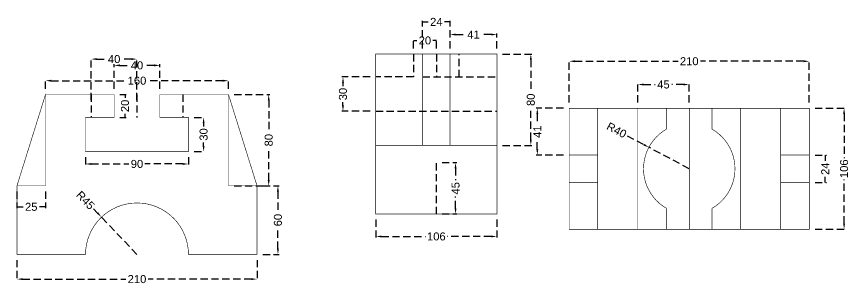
# Model space of a CAD drawing. Header units: millimetres. Extents: x 4612 to 6587, y 3149 to 3465.
# Drawn here: x 4612 to 5340, y 3149 to 3383 of the extents above; entities that cross this region are included whole.
import ezdxf

# ---------------------------------------------------------------- set-up
doc = ezdxf.new("R2010")
doc.units = ezdxf.units.MM
doc.linetypes.add('DASHED2', pattern=[9.525, 6.35, -3.175])
doc.layers.add('Dimensions', color=5, linetype='DASHED2')
doc.layers.add('imaginary line', color=10, linetype='DASHED2')
doc.layers.add('Object draw', color=7, linetype='Continuous', lineweight=200)
doc.styles.get("Standard").update_dxf_attribs({"font": 'arial.ttf'})
doc.dimstyles.new('ISO-25', dxfattribs={"dimtxt": 7, "dimasz": 5, "dimexe": 1, "dimexo": 5, "dimgap": 2, "dimtad": 0, "dimdec": 0, "dimtxsty": 'Standard', "dimcen": 2.5, "dimclrd": 256, "dimclre": 256, "dimclrt": 256, "dimadec": 0, "dimazin": 0, "dimtfac": 1, "dimtdec": 0, "dimtix": 1, "dimtmove": 0, "dimatfit": 3, "dimfxl": 1, "dimlwd": -1, "dimlwe": -1, "dimarcsym": 0})

# ---------------------------------------------------------------- blocks, each defined once
blk = doc.blocks.new('*D1')
at = {"layer": 'Defpoints', "color": 0, "transparency": 16777216}
for p in [(4612, 3175.02), (4822, 3175.02), (4822, 3153.31)]:
    blk.add_point(p, dxfattribs=at)
at = {"layer": 'Dimensions', "transparency": 16777216}
for p, q in [((4612, 3170.02), (4612, 3152.31)), ((4822, 3170.02), (4822, 3152.31)), ((4617, 3153.31), (4707.22, 3153.31)), ((4817, 3153.31), (4726.78, 3153.31))]:
    blk.add_line(p, q, dxfattribs=at)
for points in [[(4617, 3154.14), (4617, 3152.48), (4612, 3153.31)], [(4817, 3154.14), (4817, 3152.48), (4822, 3153.31)]]:
    blk.add_solid(points, dxfattribs=at)
at = {"layer": 'Dimensions', "transparency": 16777216, "insert": (4717, 3153.31), "char_height": 7, "attachment_point": 5}
blk.add_mtext('210', dxfattribs=at)
blk = doc.blocks.new('*D2')
at = {"layer": 'Defpoints', "color": 0, "transparency": 16777216}
for p in [(4822, 3235.02), (4822, 3175.02), (4840.27, 3175.02)]:
    blk.add_point(p, dxfattribs=at)
at = {"layer": 'Dimensions', "transparency": 16777216}
for p, q in [((4827, 3235.02), (4841.27, 3235.02)), ((4840.27, 3230.02), (4840.27, 3212.04)), ((4840.27, 3180.02), (4840.27, 3198)), ((4827, 3175.02), (4841.27, 3175.02))]:
    blk.add_line(p, q, dxfattribs=at)
for points in [[(4839.43, 3230.02), (4841.1, 3230.02), (4840.27, 3235.02)], [(4839.43, 3180.02), (4841.1, 3180.02), (4840.27, 3175.02)]]:
    blk.add_solid(points, dxfattribs=at)
at = {"layer": 'Dimensions', "transparency": 16777216, "insert": (4840.27, 3205.02), "char_height": 7, "attachment_point": 5, "rotation": 90}
blk.add_mtext('60', dxfattribs=at)
blk = doc.blocks.new('*D3')
at = {"layer": 'Defpoints', "color": 0, "transparency": 16777216}
for p in [(4797, 3315.02), (4797, 3235.02), (4832.21, 3235.02)]:
    blk.add_point(p, dxfattribs=at)
at = {"layer": 'Dimensions', "transparency": 16777216}
for p, q in [((4802, 3315.02), (4833.21, 3315.02)), ((4832.21, 3310.02), (4832.21, 3282.03)), ((4832.21, 3240.02), (4832.21, 3268.01)), ((4802, 3235.02), (4833.21, 3235.02))]:
    blk.add_line(p, q, dxfattribs=at)
for points in [[(4831.38, 3310.02), (4833.04, 3310.02), (4832.21, 3315.02)], [(4831.38, 3240.02), (4833.04, 3240.02), (4832.21, 3235.02)]]:
    blk.add_solid(points, dxfattribs=at)
at = {"layer": 'Dimensions', "transparency": 16777216, "insert": (4832.21, 3275.02), "char_height": 7, "attachment_point": 5, "rotation": 90}
blk.add_mtext('80', dxfattribs=at)
blk = doc.blocks.new('*D4')
at = {"layer": 'Defpoints', "color": 0, "transparency": 16777216}
for p in [(4797, 3327.11), (4637, 3315.02), (4797, 3315.02)]:
    blk.add_point(p, dxfattribs=at)
at = {"layer": 'Dimensions', "transparency": 16777216}
for p, q in [((4637, 3320.02), (4637, 3328.11)), ((4642, 3327.11), (4707.61, 3327.11)), ((4792, 3327.11), (4726.39, 3327.11)), ((4797, 3320.02), (4797, 3328.11))]:
    blk.add_line(p, q, dxfattribs=at)
for points in [[(4642, 3327.94), (4642, 3326.28), (4637, 3327.11)], [(4792, 3327.94), (4792, 3326.28), (4797, 3327.11)]]:
    blk.add_solid(points, dxfattribs=at)
at = {"layer": 'Dimensions', "transparency": 16777216, "insert": (4717, 3327.11), "char_height": 7, "attachment_point": 5}
blk.add_mtext('160', dxfattribs=at)
blk = doc.blocks.new('*D5')
at = {"layer": 'Defpoints', "color": 0, "transparency": 16777216}
for p in [(4672, 3265.02), (4762, 3265.02), (4762, 3254.16)]:
    blk.add_point(p, dxfattribs=at)
at = {"layer": 'Dimensions', "transparency": 16777216}
for p, q in [((4672, 3260.02), (4672, 3253.16)), ((4762, 3260.02), (4762, 3253.16)), ((4677, 3254.16), (4710, 3254.16)), ((4757, 3254.16), (4724, 3254.16))]:
    blk.add_line(p, q, dxfattribs=at)
for points in [[(4677, 3254.99), (4677, 3253.32), (4672, 3254.16)], [(4757, 3254.99), (4757, 3253.32), (4762, 3254.16)]]:
    blk.add_solid(points, dxfattribs=at)
at = {"layer": 'Dimensions', "transparency": 16777216, "insert": (4717, 3254.16), "char_height": 7, "attachment_point": 5}
blk.add_mtext('90', dxfattribs=at)
blk = doc.blocks.new('*D6')
at = {"layer": 'Defpoints', "color": 0, "transparency": 16777216}
for p in [(4762, 3295.02), (4762, 3265.02), (4775.27, 3265.02)]:
    blk.add_point(p, dxfattribs=at)
at = {"layer": 'Dimensions', "transparency": 16777216}
for p, q in [((4767, 3295.02), (4776.27, 3295.02)), ((4775.27, 3290.02), (4775.27, 3287.02)), ((4775.27, 3270.02), (4775.27, 3273.02)), ((4767, 3265.02), (4776.27, 3265.02))]:
    blk.add_line(p, q, dxfattribs=at)
for points in [[(4774.44, 3290.02), (4776.1, 3290.02), (4775.27, 3295.02)], [(4774.44, 3270.02), (4776.1, 3270.02), (4775.27, 3265.02)]]:
    blk.add_solid(points, dxfattribs=at)
at = {"layer": 'Dimensions', "transparency": 16777216, "insert": (4775.27, 3280.02), "char_height": 7, "attachment_point": 5, "rotation": 90}
blk.add_mtext('30', dxfattribs=at)
blk = doc.blocks.new('*D7')
at = {"layer": 'Defpoints', "color": 0, "transparency": 16777216}
for p in [(4697, 3315.02), (4697, 3295.02), (4706.52, 3295.02)]:
    blk.add_point(p, dxfattribs=at)
at = {"layer": 'Dimensions', "transparency": 16777216}
for p, q in [((4702, 3315.02), (4707.52, 3315.02)), ((4706.52, 3315.02), (4706.52, 3312.08)), ((4702, 3295.02), (4707.52, 3295.02)), ((4706.52, 3295.02), (4706.52, 3297.96))]:
    blk.add_line(p, q, dxfattribs=at)
at = {"layer": 'Dimensions', "transparency": 16777216, "insert": (4706.52, 3305.02), "char_height": 7, "attachment_point": 5, "rotation": 90}
blk.add_mtext('20', dxfattribs=at)
blk = doc.blocks.new('*D8')
at = {"layer": 'Defpoints', "color": 0, "transparency": 16777216}
for p in [(4737, 3340.52), (4697, 3315.02), (4737, 3315.02)]:
    blk.add_point(p, dxfattribs=at)
at = {"layer": 'Dimensions', "transparency": 16777216}
for p, q in [((4697, 3320.02), (4697, 3341.52)), ((4702, 3340.52), (4709.86, 3340.52)), ((4732, 3340.52), (4724.14, 3340.52)), ((4737, 3320.02), (4737, 3341.52))]:
    blk.add_line(p, q, dxfattribs=at)
for points in [[(4702, 3341.36), (4702, 3339.69), (4697, 3340.52)], [(4732, 3341.36), (4732, 3339.69), (4737, 3340.52)]]:
    blk.add_solid(points, dxfattribs=at)
at = {"layer": 'Dimensions', "transparency": 16777216, "insert": (4717, 3340.52), "char_height": 7, "attachment_point": 5}
blk.add_mtext('40', dxfattribs=at)
blk = doc.blocks.new('*D9')
at = {"layer": 'Defpoints', "color": 0, "transparency": 16777216}
for p in [(4612, 3235.02), (4637, 3235.02), (4637, 3216.61)]:
    blk.add_point(p, dxfattribs=at)
at = {"layer": 'Dimensions', "transparency": 16777216}
for p, q in [((4612, 3230.02), (4612, 3215.61)), ((4637, 3230.02), (4637, 3215.61)), ((4612, 3216.61), (4617.4, 3216.61)), ((4637, 3216.61), (4631.6, 3216.61))]:
    blk.add_line(p, q, dxfattribs=at)
at = {"layer": 'Dimensions', "transparency": 16777216, "insert": (4624.5, 3216.61), "char_height": 7, "attachment_point": 5}
blk.add_mtext('25', dxfattribs=at)
blk = doc.blocks.new('*D10')
at = {"layer": 'Defpoints', "color": 0, "transparency": 16777216}
for p in [(4685.96, 3207.6), (4717, 3175.02)]:
    blk.add_point(p, dxfattribs=at)
at = {"layer": 'Dimensions', "transparency": 16777216}
for p, q in [((4679.06, 3214.84), (4682.51, 3211.22)), ((4717, 3175.02), (4685.96, 3207.6))]:
    blk.add_line(p, q, dxfattribs=at)
blk.add_solid([(4683.11, 3211.79), (4681.9, 3210.64), (4685.96, 3207.6)], dxfattribs=at)
at = {"layer": 'Dimensions', "transparency": 16777216, "insert": (4671.89, 3222.36), "char_height": 7, "attachment_point": 5, "rotation": 313.62108}
blk.add_mtext('R45', dxfattribs=at)
blk = doc.blocks.new('*D11')
at = {"layer": 'Defpoints', "color": 0, "transparency": 16777216}
for p in [(4717, 3346.04), (4677, 3305.02), (4717, 3305.02)]:
    blk.add_point(p, dxfattribs=at)
at = {"layer": 'imaginary line', "transparency": 16777216}
for p, q in [((4677, 3310.02), (4677, 3347.04)), ((4682, 3346.04), (4689.86, 3346.04)), ((4712, 3346.04), (4704.14, 3346.04)), ((4717, 3310.02), (4717, 3347.04))]:
    blk.add_line(p, q, dxfattribs=at)
for points in [[(4682, 3346.87), (4682, 3345.21), (4677, 3346.04)], [(4712, 3346.87), (4712, 3345.21), (4717, 3346.04)]]:
    blk.add_solid(points, dxfattribs=at)
at = {"layer": 'imaginary line', "transparency": 16777216, "insert": (4697, 3346.04), "char_height": 7, "attachment_point": 5}
blk.add_mtext('40', dxfattribs=at)
blk = doc.blocks.new('*D12')
at = {"layer": 'Defpoints', "color": 0, "transparency": 16777216}
for p in [(5031.81, 3350.4), (5031.81, 3270.4), (5061.45, 3270.4)]:
    blk.add_point(p, dxfattribs=at)
at = {"layer": 'Dimensions', "transparency": 16777216}
for p, q in [((5036.81, 3350.4), (5062.45, 3350.4)), ((5061.45, 3345.4), (5061.45, 3317.4)), ((5061.45, 3275.4), (5061.45, 3303.39)), ((5036.81, 3270.4), (5062.45, 3270.4))]:
    blk.add_line(p, q, dxfattribs=at)
for points in [[(5060.61, 3345.4), (5062.28, 3345.4), (5061.45, 3350.4)], [(5060.61, 3275.4), (5062.28, 3275.4), (5061.45, 3270.4)]]:
    blk.add_solid(points, dxfattribs=at)
at = {"layer": 'Dimensions', "transparency": 16777216, "insert": (5061.45, 3310.4), "char_height": 7, "attachment_point": 5, "rotation": 90}
blk.add_mtext('80', dxfattribs=at)
blk = doc.blocks.new('*D13')
at = {"layer": 'Defpoints', "color": 0, "transparency": 16777216}
for p in [(4925.81, 3210.4), (5031.81, 3210.4), (5031.81, 3190.67)]:
    blk.add_point(p, dxfattribs=at)
at = {"layer": 'Dimensions', "transparency": 16777216}
for p, q in [((4925.81, 3205.4), (4925.81, 3189.67)), ((5031.81, 3205.4), (5031.81, 3189.67)), ((4930.81, 3190.67), (4969.41, 3190.67)), ((5026.81, 3190.67), (4988.21, 3190.67))]:
    blk.add_line(p, q, dxfattribs=at)
for points in [[(4930.81, 3191.5), (4930.81, 3189.84), (4925.81, 3190.67)], [(5026.81, 3191.5), (5026.81, 3189.84), (5031.81, 3190.67)]]:
    blk.add_solid(points, dxfattribs=at)
at = {"layer": 'Dimensions', "transparency": 16777216, "insert": (4978.81, 3190.67), "char_height": 7, "attachment_point": 5}
blk.add_mtext('106', dxfattribs=at)
blk = doc.blocks.new('*D14')
at = {"layer": 'Defpoints', "color": 0, "transparency": 16777216}
for p in [(4990.81, 3378.64), (4966.81, 3350.4), (4990.81, 3350.4)]:
    blk.add_point(p, dxfattribs=at)
at = {"layer": 'Dimensions', "transparency": 16777216}
for p, q in [((4966.81, 3355.4), (4966.81, 3379.64)), ((4990.81, 3355.4), (4990.81, 3379.64)), ((4966.81, 3378.64), (4971.75, 3378.64)), ((4990.81, 3378.64), (4985.87, 3378.64))]:
    blk.add_line(p, q, dxfattribs=at)
at = {"layer": 'Dimensions', "transparency": 16777216, "insert": (4978.81, 3378.64), "char_height": 7, "attachment_point": 5}
blk.add_mtext('24', dxfattribs=at)
blk = doc.blocks.new('*D15')
at = {"layer": 'Defpoints', "color": 0, "transparency": 16777216}
for p in [(4990.81, 3367.52), (4990.81, 3350.4), (5031.81, 3350.4)]:
    blk.add_point(p, dxfattribs=at)
at = {"layer": 'Dimensions', "transparency": 16777216}
for p, q in [((4990.81, 3355.4), (4990.81, 3368.52)), ((4995.81, 3367.52), (5004.83, 3367.52)), ((5026.81, 3367.52), (5017.79, 3367.52)), ((5031.81, 3355.4), (5031.81, 3368.52))]:
    blk.add_line(p, q, dxfattribs=at)
for points in [[(4995.81, 3368.35), (4995.81, 3366.69), (4990.81, 3367.52)], [(5026.81, 3368.35), (5026.81, 3366.69), (5031.81, 3367.52)]]:
    blk.add_solid(points, dxfattribs=at)
at = {"layer": 'Dimensions', "transparency": 16777216, "insert": (5011.31, 3367.52), "char_height": 7, "attachment_point": 5}
blk.add_mtext('41', dxfattribs=at)
blk = doc.blocks.new('*D16')
at = {"layer": 'Defpoints', "color": 0, "transparency": 16777216}
for p in [(4925.81, 3330.4), (4897.16, 3300.4), (4925.81, 3300.4)]:
    blk.add_point(p, dxfattribs=at)
at = {"layer": 'imaginary line', "transparency": 16777216}
for p, q in [((4920.81, 3330.4), (4896.16, 3330.4)), ((4897.16, 3325.4), (4897.16, 3322.4)), ((4897.16, 3305.4), (4897.16, 3308.4)), ((4920.81, 3300.4), (4896.16, 3300.4))]:
    blk.add_line(p, q, dxfattribs=at)
for points in [[(4896.33, 3325.4), (4897.99, 3325.4), (4897.16, 3330.4)], [(4896.33, 3305.4), (4897.99, 3305.4), (4897.16, 3300.4)]]:
    blk.add_solid(points, dxfattribs=at)
at = {"layer": 'imaginary line', "transparency": 16777216, "insert": (4897.16, 3315.4), "char_height": 7, "attachment_point": 5, "rotation": 90}
blk.add_mtext('30', dxfattribs=at)
blk = doc.blocks.new('*D17')
at = {"layer": 'Defpoints', "color": 0, "transparency": 16777216}
for p in [(4958.81, 3362.34), (4958.81, 3350.4), (4978.81, 3350.4)]:
    blk.add_point(p, dxfattribs=at)
at = {"layer": 'imaginary line', "transparency": 16777216}
for p, q in [((4958.81, 3355.4), (4958.81, 3363.34)), ((4958.81, 3362.34), (4961.75, 3362.34)), ((4978.81, 3362.34), (4975.87, 3362.34)), ((4978.81, 3355.4), (4978.81, 3363.34))]:
    blk.add_line(p, q, dxfattribs=at)
at = {"layer": 'imaginary line', "transparency": 16777216, "insert": (4968.81, 3362.34), "char_height": 7, "attachment_point": 5}
blk.add_mtext('20', dxfattribs=at)
blk = doc.blocks.new('*D18')
at = {"layer": 'Defpoints', "color": 0, "transparency": 16777216}
for p in [(4978.81, 3255.4), (4978.81, 3210.4), (4995.62, 3210.4)]:
    blk.add_point(p, dxfattribs=at)
at = {"layer": 'imaginary line', "transparency": 16777216}
for p, q in [((4983.81, 3255.4), (4996.62, 3255.4)), ((4995.62, 3250.4), (4995.62, 3240.08)), ((4995.62, 3215.4), (4995.62, 3225.72)), ((4983.81, 3210.4), (4996.62, 3210.4))]:
    blk.add_line(p, q, dxfattribs=at)
for points in [[(4994.79, 3250.4), (4996.46, 3250.4), (4995.62, 3255.4)], [(4994.79, 3215.4), (4996.46, 3215.4), (4995.62, 3210.4)]]:
    blk.add_solid(points, dxfattribs=at)
at = {"layer": 'imaginary line', "transparency": 16777216, "insert": (4995.62, 3232.9), "char_height": 7, "attachment_point": 5, "rotation": 90}
blk.add_mtext('45', dxfattribs=at)
blk = doc.blocks.new('*D19')
at = {"layer": 'Defpoints', "color": 0, "transparency": 16777216}
for p in [(5155, 3323.78), (5155, 3303), (5199.91, 3303)]:
    blk.add_point(p, dxfattribs=at)
at = {"layer": 'imaginary line', "transparency": 16777216}
for p, q in [((5155, 3308), (5155, 3324.78)), ((5160, 3323.78), (5170.27, 3323.78)), ((5194.91, 3323.78), (5184.63, 3323.78)), ((5199.91, 3308), (5199.91, 3324.78))]:
    blk.add_line(p, q, dxfattribs=at)
for points in [[(5160, 3324.61), (5160, 3322.94), (5155, 3323.78)], [(5194.91, 3324.61), (5194.91, 3322.94), (5199.91, 3323.78)]]:
    blk.add_solid(points, dxfattribs=at)
at = {"layer": 'imaginary line', "transparency": 16777216, "insert": (5177.45, 3323.78), "char_height": 7, "attachment_point": 5}
blk.add_mtext('45', dxfattribs=at)
blk = doc.blocks.new('*D20')
at = {"layer": 'Defpoints', "color": 0, "transparency": 16777216}
for p in [(5305, 3344.13), (5095, 3303), (5305, 3303)]:
    blk.add_point(p, dxfattribs=at)
at = {"layer": 'Dimensions', "transparency": 16777216}
for p, q in [((5095, 3308), (5095, 3345.13)), ((5100, 3344.13), (5190.22, 3344.13)), ((5300, 3344.13), (5209.78, 3344.13)), ((5305, 3308), (5305, 3345.13))]:
    blk.add_line(p, q, dxfattribs=at)
for points in [[(5100, 3344.97), (5100, 3343.3), (5095, 3344.13)], [(5300, 3344.97), (5300, 3343.3), (5305, 3344.13)]]:
    blk.add_solid(points, dxfattribs=at)
at = {"layer": 'Dimensions', "transparency": 16777216, "insert": (5200, 3344.13), "char_height": 7, "attachment_point": 5}
blk.add_mtext('210', dxfattribs=at)
blk = doc.blocks.new('*D21')
at = {"layer": 'Defpoints', "color": 0, "transparency": 16777216}
for p in [(5305, 3303), (5305, 3197), (5335.43, 3197)]:
    blk.add_point(p, dxfattribs=at)
at = {"layer": 'Dimensions', "transparency": 16777216}
for p, q in [((5310, 3303), (5336.43, 3303)), ((5335.43, 3298), (5335.43, 3259.4)), ((5335.43, 3202), (5335.43, 3240.6)), ((5310, 3197), (5336.43, 3197))]:
    blk.add_line(p, q, dxfattribs=at)
for points in [[(5334.6, 3298), (5336.27, 3298), (5335.43, 3303)], [(5334.6, 3202), (5336.27, 3202), (5335.43, 3197)]]:
    blk.add_solid(points, dxfattribs=at)
at = {"layer": 'Dimensions', "transparency": 16777216, "insert": (5335.43, 3250), "char_height": 7, "attachment_point": 5, "rotation": 90}
blk.add_mtext('106', dxfattribs=at)
blk = doc.blocks.new('*D22')
at = {"layer": 'Defpoints', "color": 0, "transparency": 16777216}
for p in [(5095, 3303), (5067.13, 3262), (5095, 3262)]:
    blk.add_point(p, dxfattribs=at)
at = {"layer": 'Dimensions', "transparency": 16777216}
for p, q in [((5090, 3303), (5066.13, 3303)), ((5067.13, 3298), (5067.13, 3288.98)), ((5067.13, 3267), (5067.13, 3276.02)), ((5090, 3262), (5066.13, 3262))]:
    blk.add_line(p, q, dxfattribs=at)
for points in [[(5066.29, 3298), (5067.96, 3298), (5067.13, 3303)], [(5066.29, 3267), (5067.96, 3267), (5067.13, 3262)]]:
    blk.add_solid(points, dxfattribs=at)
at = {"layer": 'Dimensions', "transparency": 16777216, "insert": (5067.13, 3282.5), "char_height": 7, "attachment_point": 5, "rotation": 90}
blk.add_mtext('41', dxfattribs=at)
blk = doc.blocks.new('*D23')
at = {"layer": 'Defpoints', "color": 0, "transparency": 16777216}
for p in [(5305, 3262), (5305, 3238), (5318.91, 3238)]:
    blk.add_point(p, dxfattribs=at)
at = {"layer": 'Dimensions', "transparency": 16777216}
for p, q in [((5310, 3262), (5319.91, 3262)), ((5318.91, 3262), (5318.91, 3257.06)), ((5318.91, 3238), (5318.91, 3242.94)), ((5310, 3238), (5319.91, 3238))]:
    blk.add_line(p, q, dxfattribs=at)
at = {"layer": 'Dimensions', "transparency": 16777216, "insert": (5318.91, 3250), "char_height": 7, "attachment_point": 5, "rotation": 90}
blk.add_mtext('24', dxfattribs=at)
blk = doc.blocks.new('*D24')
at = {"layer": 'Defpoints', "color": 0, "transparency": 16777216}
for p in [(5164.67, 3268.77), (5200, 3250)]:
    blk.add_point(p, dxfattribs=at)
at = {"layer": 'Dimensions', "transparency": 16777216}
for p, q in [((5145.61, 3278.89), (5160.26, 3271.11)), ((5200, 3250), (5164.67, 3268.77))]:
    blk.add_line(p, q, dxfattribs=at)
blk.add_solid([(5160.65, 3271.85), (5159.87, 3270.37), (5164.67, 3268.77)], dxfattribs=at)
at = {"layer": 'Dimensions', "transparency": 16777216, "insert": (5136.47, 3283.75), "char_height": 7, "attachment_point": 5, "rotation": 332.02221}
blk.add_mtext('R40', dxfattribs=at)

msp = doc.modelspace()

# ---------------------------------------------------------------- linework, layer by layer
at = {"layer": 'imaginary line'}
for p, q in [((4958.81, 3350.4), (4958.81, 3330.4)), ((4978.81, 3350.4), (4978.81, 3330.4)), ((4998.81, 3330.4), (4998.81, 3350.4)), ((4958.81, 3330.4), (4925.81, 3330.4)), ((4966.81, 3330.4), (5031.81, 3330.4)), ((4677, 3315.02), (4677, 3295.02)), ((4717, 3315.02), (4717, 3295.02)), ((4757, 3315.02), (4757, 3295.02)), ((4925.81, 3300.4), (5031.81, 3300.4)), ((4978.81, 3210.4), (4978.81, 3255.4))]:
    msp.add_line(p, q, dxfattribs=at)
at = {"layer": 'imaginary line', "const_width": 0.5}
for points in [[(5155, 3303), (5155, 3197)], [(5200, 3197), (5200, 3303)], [(5245, 3303), (5245, 3197)]]:
    msp.add_lwpolyline(points, dxfattribs=at)
at = {"layer": 'Object draw'}
for points in [[(5031.81, 3270.4, 0.5, 0.5, 0), (5031.81, 3210.4, 0.5, 0.5, 0), (4925.81, 3210.4, 0.5, 0.5, 0), (4925.81, 3350.4, 0.5, 0.5, 0), (5031.81, 3350.4, 0.5, 0.5, 0), (5031.81, 3270.4, 0.5, 0.5, 0), (4925.81, 3270.4, 0, 0, 0)], [(4612, 3235.02, 0.5, 0.5, 0), (4637, 3235.02, 0.5, 0.5, 0), (4637, 3315.02, 0.5, 0.5, 0), (4612, 3235.02, 0.5, 0.5, 0), (4612, 3175.02, 0.5, 0.5, 0), (4672, 3175.02, 0.5, 0.5, -1), (4762, 3175.02, 0.5, 0.5, 0), (4822, 3175.02, 0.5, 0.5, 0), (4822, 3235.02, 0.5, 0.5, 0), (4797, 3315.02, 0.5, 0.5, 0), (4737, 3315.02, 0.5, 0.5, 0), (4737, 3295.02, 0.5, 0.5, 0), (4762, 3295.02, 0.5, 0.5, 0), (4762, 3265.02, 0.5, 0.5, 0), (4672, 3265.02, 0.5, 0.5, 0), (4672, 3295.02, 0.5, 0.5, 0), (4697, 3295.02, 0.5, 0.5, 0), (4697, 3315.02, 0.5, 0.5, 0), (4637, 3315.02, 0, 0, 0)], [(4822, 3235.02, 0.5, 0.5, 0), (4797, 3235.02, 0.5, 0.5, 0), (4797, 3315.02, 0, 0, 0)]]:
    msp.add_lwpolyline(points, format="xyseb", dxfattribs=at)
at = {"layer": 'Object draw', "const_width": 0.5}
for points in [[(4966.81, 3350.4), (4966.81, 3270.4)], [(4990.81, 3270.4), (4990.81, 3350.4)], [(5120, 3197), (5120, 3303)], [(5280, 3197), (5280, 3303), (5280, 3303)], [(5095, 3262), (5120, 3262)], [(5280, 3262), (5305, 3262)], [(5095, 3238), (5120, 3238)], [(5280, 3238), (5305, 3238)]]:
    msp.add_lwpolyline(points, dxfattribs=at)
msp.add_lwpolyline([(5305, 3303), (5305, 3197), (5095, 3197), (5095, 3303)], close=True, dxfattribs=at)
for points in [[(5180, 3303), (5180, 3284.64, 0.57735), (5180, 3215.36), (5180, 3197)], [(5220, 3197), (5220, 3215.36, 0.57735), (5220, 3284.64), (5220, 3303)]]:
    msp.add_lwpolyline(points, format="xyb", dxfattribs=at)

# ---------------------------------------------------------------- dimensions: what is measured, and where the dimension line sits
at = {"layer": 'Dimensions'}
for base, p1, p2, picture, middle in [((4990.81, 3378.64), (4966.81, 3350.4), (4990.81, 3350.4), '*D14', (4978.81, 3378.64)), ((4990.81, 3367.52), (5031.81, 3350.4), (4990.81, 3350.4), '*D15', (5011.31, 3367.52)), ((4737, 3340.52), (4697, 3315.02), (4737, 3315.02), '*D8', (4717, 3340.52)), ((5305, 3344.13), (5095, 3303), (5305, 3303), '*D20', (5200, 3344.13)), ((4797, 3327.11), (4637, 3315.02), (4797, 3315.02), '*D4', (4717, 3327.11)), ((4762, 3254.16), (4672, 3265.02), (4762, 3265.02), '*D5', (4717, 3254.16)), ((4637, 3216.61), (4612, 3235.02), (4637, 3235.02), '*D9', (4624.5, 3216.61)), ((5031.81, 3190.67), (4925.81, 3210.4), (5031.81, 3210.4), '*D13', (4978.81, 3190.67)), ((4822, 3153.31), (4612, 3175.02), (4822, 3175.02), '*D1', (4717, 3153.31))]:
    dim = msp.add_linear_dim(base=base, p1=p1, p2=p2, dimstyle='ISO-25', dxfattribs=at)
    dim.commit()
    dim.dimension.update_dxf_attribs({"geometry": picture, "text_midpoint": middle})
for base, p1, p2, picture, middle in [((5061.45, 3270.4), (5031.81, 3350.4), (5031.81, 3270.4), '*D12', (5061.45, 3310.4)), ((4832.21, 3235.02), (4797, 3315.02), (4797, 3235.02), '*D3', (4832.21, 3275.02)), ((5067.13, 3262), (5095, 3303), (5095, 3262), '*D22', (5067.13, 3282.5)), ((5335.43, 3197), (5305, 3303), (5305, 3197), '*D21', (5335.43, 3250)), ((4775.27, 3265.02), (4762, 3295.02), (4762, 3265.02), '*D6', (4775.27, 3280.02)), ((5318.91, 3238), (5305, 3262), (5305, 3238), '*D23', (5318.91, 3250)), ((4840.27, 3175.02), (4822, 3235.02), (4822, 3175.02), '*D2', (4840.27, 3205.02))]:
    dim = msp.add_linear_dim(base=base, p1=p1, p2=p2, angle=90, dimstyle='ISO-25', dxfattribs=at)
    dim.commit()
    dim.dimension.update_dxf_attribs({"geometry": picture, "text_midpoint": middle})
dim = msp.add_aligned_dim(p1=(4697, 3315.02), p2=(4697, 3295.02), distance=9.51, dimstyle='ISO-25', dxfattribs=at)
dim.commit()
dim.dimension.update_dxf_attribs({"geometry": '*D7', "text_midpoint": (4706.52, 3305.02)})
dim = msp.add_radius_dim(center=(5200, 3250), mpoint=(5164.67, 3268.77), dimstyle='ISO-25', dxfattribs=at)
dim.commit()
dim.dimension.update_dxf_attribs({"geometry": '*D24', "text_midpoint": (5136.47, 3283.75), "dimtype": 164})
dim = msp.add_radius_dim(center=(4717, 3175.02), mpoint=(4685.96, 3207.6), dimstyle='ISO-25', dxfattribs=at)
dim.commit()
dim.dimension.update_dxf_attribs({"geometry": '*D10', "text_midpoint": (4671.89, 3222.36)})
at = {"layer": 'imaginary line'}
for base, p1, p2, picture, middle in [((4958.81, 3362.34), (4978.81, 3350.4), (4958.81, 3350.4), '*D17', (4968.81, 3362.34)), ((4717, 3346.04), (4677, 3305.02), (4717, 3305.02), '*D11', (4697, 3346.04)), ((5155, 3323.78), (5199.91, 3303), (5155, 3303), '*D19', (5177.45, 3323.78))]:
    dim = msp.add_linear_dim(base=base, p1=p1, p2=p2, dimstyle='ISO-25', dxfattribs=at)
    dim.commit()
    dim.dimension.update_dxf_attribs({"geometry": picture, "text_midpoint": middle})
for base, p1, p2, picture, middle in [((4897.16, 3300.4), (4925.81, 3330.4), (4925.81, 3300.4), '*D16', (4897.16, 3315.4)), ((4995.62, 3210.4), (4978.81, 3255.4), (4978.81, 3210.4), '*D18', (4995.62, 3232.9))]:
    dim = msp.add_linear_dim(base=base, p1=p1, p2=p2, angle=90, dimstyle='ISO-25', dxfattribs=at)
    dim.commit()
    dim.dimension.update_dxf_attribs({"geometry": picture, "text_midpoint": middle})

doc.saveas('drawing.dxf')
